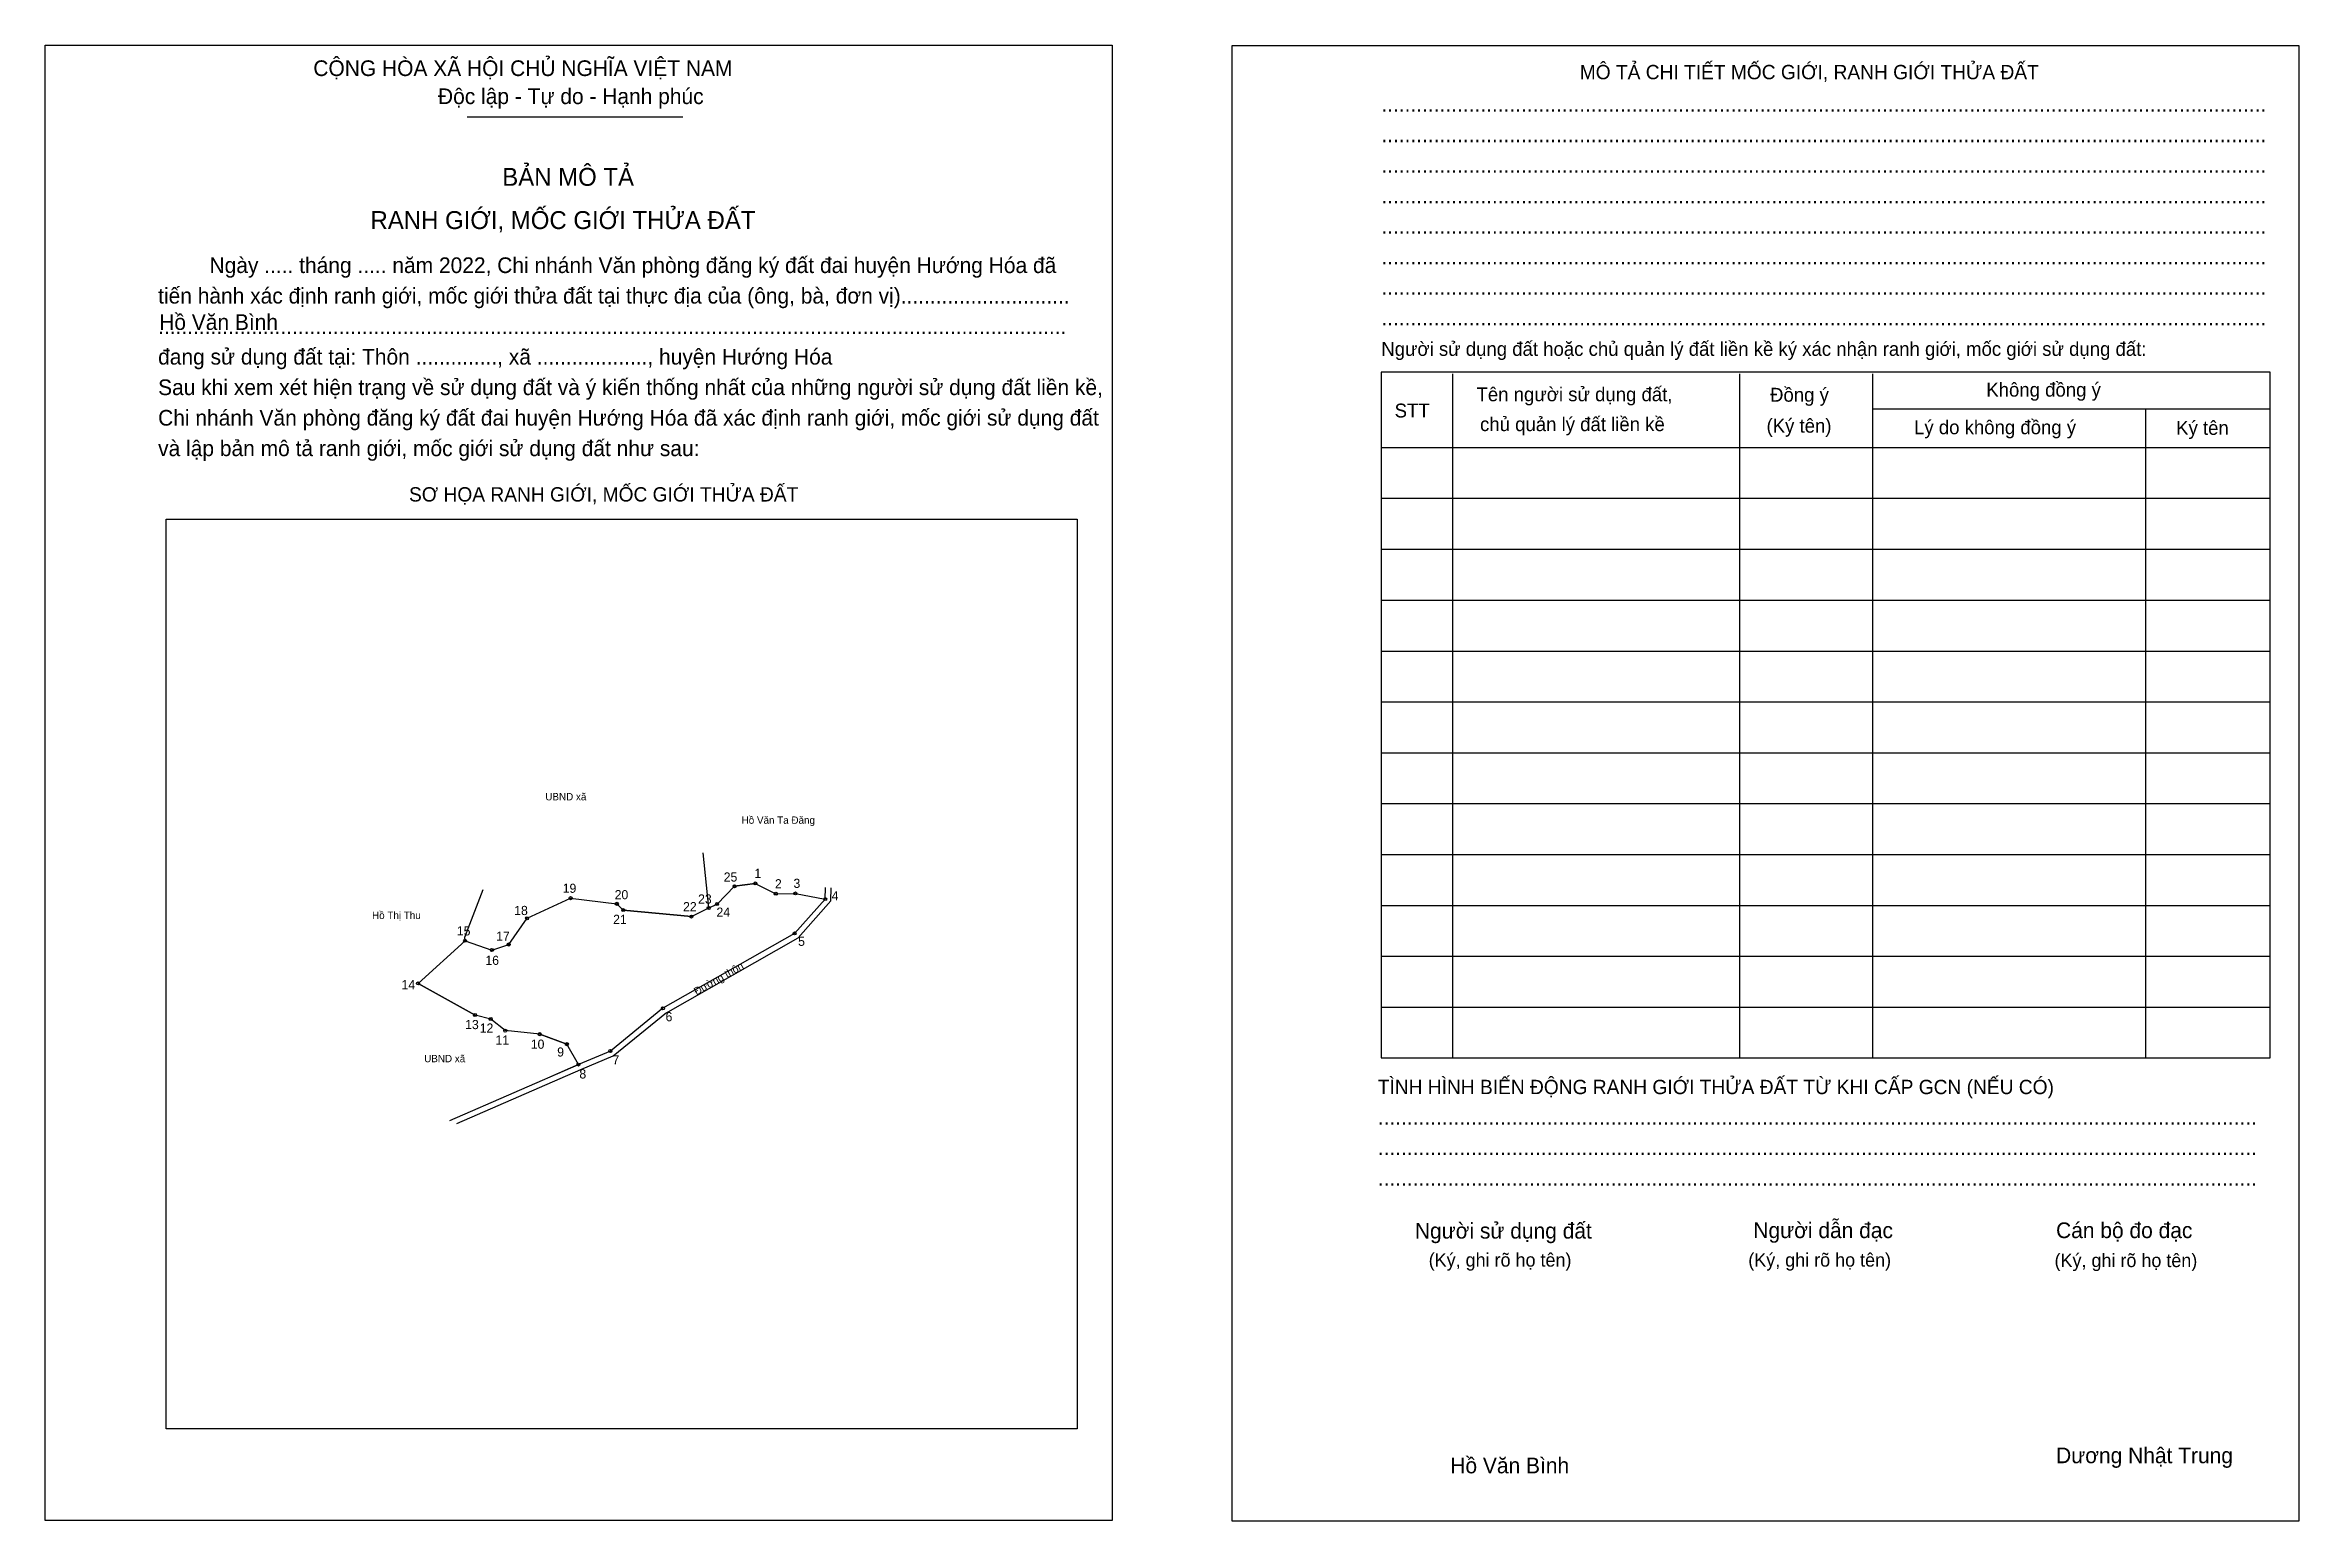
# Model space of a CAD drawing. Extents: x 544729 to 546198, y 1834853 to 1835816.
import ezdxf

# ---------------------------------------------------------------- set-up
doc = ezdxf.new("R2010")
doc.units = 0
for name, color, linetype in [('Level 1', 7, 'Continuous'), ('Level 10', 7, 'Continuous'), ('Level 11', 7, 'Continuous'), ('Level 12', 7, 'Continuous'), ('Level 2', 7, 'Continuous'), ('Level 25', 7, 'Continuous'), ('Level 27', 7, 'Continuous'), ('Level 55', 7, 'Continuous'), ('Level 6', 7, 'Continuous'), ('Level 9', 7, 'Continuous')]:
    doc.layers.add(name, color=color, linetype=linetype)

msp = doc.modelspace()

# ---------------------------------------------------------------- linework, layer by layer
at = {"layer": 'Level 1'}
for p, q in [((544728.7, 1835815.9), (544728.7, 1835815.9)), ((545502.7, 1835815.6), (545502.7, 1835815.6)), ((545004, 1835769.1), (545144.6, 1835769.1)), ((545646.5, 1835601.5), (545646.5, 1835155.3)), ((545833.6, 1835601.5), (545833.6, 1835155.3)), ((545920.2, 1835601.5), (545920.2, 1835155.3)), ((545920.2, 1835578.7), (546179.7, 1835578.7)), ((546098.4, 1835578.7), (546098.4, 1835155.3)), ((545600, 1835553.4), (546179.7, 1835553.4)), ((545600, 1835520.3), (546179.7, 1835520.3)), ((544807.7, 1835506.7), (544807.7, 1835506.7)), ((545600, 1835487.1), (546179.7, 1835487.1)), ((545600, 1835453.9), (546179.7, 1835453.9)), ((545600, 1835420.7), (546179.7, 1835420.7)), ((545600, 1835387.5), (546179.7, 1835387.5)), ((545600, 1835354.4), (546179.7, 1835354.4)), ((545600, 1835321.2), (546179.7, 1835321.2)), ((545600, 1835288), (546179.7, 1835288)), ((545600, 1835254.8), (546179.7, 1835254.8)), ((545600, 1835221.6), (546179.7, 1835221.6)), ((545600, 1835188.5), (546179.7, 1835188.5)), ((545401.6, 1834913.4), (545401.6, 1834913.4)), ((545424.4, 1834853.7), (545424.4, 1834853.7)), ((546198.3, 1834853.3), (546198.3, 1834853.3))]:
    msp.add_line(p, q, dxfattribs=at)
for points in [[(546179.7, 1835602.5), (545600, 1835602.5), (545600, 1835155.3), (546179.7, 1835155.3)], [(544807.7, 1835506.7), (545401.6, 1835506.7), (545401.6, 1834913.4), (544807.7, 1834913.4)]]:
    msp.add_lwpolyline(points, close=True, dxfattribs=at)
at = {"layer": 'Level 10'}
for p, q in [((545161.4, 1835253.1), (545157.8, 1835289.1)), ((545002.5, 1835234.1), (545014.4, 1835265.1)), ((545002.6, 1835231.7), (545002.5, 1835234.1))]:
    msp.add_line(p, q, dxfattribs=at)
msp.add_lwpolyline([(545218, 1835262.6), (545237.4, 1835258.9), (545217.4, 1835236.5), (545131.6, 1835187.7), (545097.3, 1835159.8), (545076.5, 1835151), (545068.9, 1835164.3), (545051.2, 1835170.8), (545028.8, 1835173.1), (545019.3, 1835180.7), (545009.1, 1835183.3), (544971.9, 1835203.9), (545002.6, 1835231.7), (545020.1, 1835225.7), (545031, 1835229.3), (545043, 1835246.4), (545071.4, 1835259.5), (545101.5, 1835255.8), (545105.7, 1835251.7), (545150.1, 1835247.5), (545161.4, 1835253.1), (545166.9, 1835255.7), (545178.3, 1835267.3), (545191.8, 1835269.1), (545205.2, 1835262.4)], close=True, dxfattribs=at)
at = {"layer": 'Level 11'}
for p, q in [((545237.4, 1835258.9), (545237.5, 1835266.5)), ((545241.1, 1835257.7), (545241.2, 1835266.2)), ((545219.7, 1835233.7), (545241.1, 1835257.7)), ((545133.4, 1835184.6), (545219.7, 1835233.7)), ((545099.2, 1835156.7), (545133.9, 1835184.9)), ((545078.1, 1835147.8), (545099.2, 1835156.7)), ((544992.6, 1835114.4), (545076.5, 1835151)), ((544997.2, 1835112.5), (545078.1, 1835147.8))]:
    msp.add_line(p, q, dxfattribs=at)
for centre in [(545071.4, 1835259.5), (545178.3, 1835267.3), (545191.8, 1835269.1), (545205.2, 1835262.4), (545218, 1835262.6), (545218, 1835262.6), (545237.4, 1835258.9), (545043, 1835246.4), (545101.5, 1835255.8), (545105.7, 1835251.7), (545150.1, 1835247.5), (545161.4, 1835253.1), (545166.9, 1835255.7), (545002.6, 1835231.7), (545031, 1835229.3), (545217.4, 1835236.5), (545020.1, 1835225.7), (544971.9, 1835203.9), (545131.6, 1835187.7), (545009.1, 1835183.3), (545019.3, 1835180.7), (545028.8, 1835173.1), (545051.2, 1835170.8), (545068.9, 1835164.3), (545097.3, 1835159.8), (545076.5, 1835151)]:
    msp.add_circle(centre, 0.995, dxfattribs=at)
at = {"layer": 'Level 2'}
for points in [[(544728.7, 1835815.9), (545424.4, 1835815.9), (545424.4, 1834853.7), (544728.7, 1834853.7)], [(545502.7, 1835815.6), (546198.4, 1835815.6), (546198.4, 1834853.3), (545502.7, 1834853.3)]]:
    msp.add_lwpolyline(points, close=True, dxfattribs=at)
at = {"layer": 'Level 25'}
for p, q in [((545191.8, 1835269.1), (545178.3, 1835267.3)), ((545150.1, 1835247.5), (545105.7, 1835251.7)), ((544971.9, 1835203.9), (545009.1, 1835183.3)), ((545051.2, 1835170.8), (545068.9, 1835164.3))]:
    msp.add_line(p, q, dxfattribs=at)
at = {"layer": 'Level 27'}
msp.add_line((545076.5, 1835151), (545058.2, 1835143), dxfattribs=at)

# ---------------------------------------------------------------- texts
at = {"layer": 'Level 1'}
for s, height, p in [('CỘNG HÒA XÃ HỘI CHỦ NGHĨA VIỆT NAM', 10.219, (544903.6, 1835795.7)), ('MÔ TẢ CHI TIẾT MỐC GIỚI, RANH GIỚI THỬA ĐẤT', 9.343, (545729.4, 1835793.6)), ('Độc lập - Tự do - Hạnh phúc', 10.219, (544984.9, 1835777.4)), ('........................................................................................................................................................', 10.2187, (545600, 1835772.4)), ('........................................................................................................................................................', 10.2187, (545600, 1835752.5)), ('BẢN MÔ TẢ', 11.68, (545026.8, 1835724.1)), ('........................................................................................................................................................', 10.2187, (545600, 1835732.6)), ('........................................................................................................................................................', 10.2187, (545600, 1835712.7)), ('RANH GIỚI, MỐC GIỚI THỬA ĐẤT', 11.68, (544940.9, 1835695.9)), ('........................................................................................................................................................', 10.2187, (545600, 1835692.8)), ('Ngày ..... tháng ..... năm 2022, Chi nhánh Văn phòng đăng ký đất đai huyện Hướng Hóa đã', 10.219, (544835.9, 1835667.2)), ('........................................................................................................................................................', 10.2187, (545600, 1835672.9)), ('tiến hành xác định ranh giới, mốc giới thửa đất tại thực địa của (ông, bà, đơn vị).............................', 10.2187, (544802.4, 1835647.3)), ('........................................................................................................................................................', 10.2187, (545600, 1835653)), ('............................................................................................................................................................', 10.2187, (544802.4, 1835627.4)), ('........................................................................................................................................................', 10.2187, (545600, 1835633.1)), ('đang sử dụng đất tại: Thôn .............., xã ..................., huyện Hướng Hóa', 10.219, (544802.4, 1835607.5)), ('Người sử dụng đất hoặc chủ quản lý đất liền kề ký xác nhận ranh giới, mốc giới sử dụng đất:', 9.052, (545600, 1835613.2)), ('Sau khi xem xét hiện trạng về sử dụng đất và ý kiến thống nhất của những người sử dụng đất liền kề,', 10.219, (544802.4, 1835587.6)), ('Không đồng ý', 9.052, (545994.5, 1835586.6)), ('STT', 9.05, (545608.7, 1835573)), ('Tên người sử dụng đất,', 9.052, (545662.1, 1835583.6)), ('Đồng ý', 9.05, (545853.5, 1835583.3)), ('Chi nhánh Văn phòng đăng ký đất đai huyện Hướng Hóa đã xác định ranh giới, mốc giới sử dụng đất', 10.219, (544802.4, 1835567.7)), ('chủ quản lý đất liền kề', 9.052, (545664.4, 1835564.1)), ('(Ký tên)', 9.05, (545851.2, 1835563.1)), ('Lý do không đồng ý', 9.052, (545947.4, 1835562.1)), ('Ký tên', 9.05, (546118.3, 1835561.7)), ('và lập bản mô tả ranh giới, mốc giới sử dụng đất như sau:', 10.219, (544802.4, 1835547.8)), ('SƠ HỌA RANH GIỚI, MỐC GIỚI THỬA ĐẤT', 9.343, (544966, 1835518.2)), ('TÌNH HÌNH BIẾN ĐỘNG RANH GIỚI THỬA ĐẤT TỪ KHI CẤP GCN (NẾU CÓ)', 9.343, (545597.7, 1835131.7)), ('.......................................................................................................................................................', 10.2187, (545597.7, 1835111.8)), ('.......................................................................................................................................................', 10.2187, (545597.7, 1835091.9)), ('.......................................................................................................................................................', 10.2187, (545597.7, 1835072)), ('Người sử dụng đất', 10.219, (545621.9, 1835037.5)), ('Người dẫn đạc', 10.219, (545842.6, 1835037.8)), ('Cán bộ đo đạc', 10.219, (546040, 1835037.8)), ('(Ký, ghi rõ họ tên)', 8.759, (545630.9, 1835019.2)), ('(Ký, ghi rõ họ tên)', 8.759, (545839.3, 1835019.2)), ('(Ký, ghi rõ họ tên)', 8.759, (546039, 1835018.9)), ('Dương Nhật Trung', 10.219, (546040, 1834891))]:
    msp.add_text(s, height=height, dxfattribs=at).set_placement(p)
at = {"layer": 'Level 10'}
msp.add_text('Đường thôn', height=5, rotation=29.6454, dxfattribs=at).set_placement((545153.5, 1835196))
at = {"layer": 'Level 12'}
for s, p in [('UBND xã', (545054.9, 1835323.3)), ('Hồ Văn Ta Đăng', (545182.9, 1835308)), ('Hồ Thị Thu', (544941.9, 1835245.9)), ('UBND xã', (544975.9, 1835152.5))]:
    msp.add_text(s, height=4.8, dxfattribs=at).set_placement(p)
at = {"layer": 'Level 55'}
for s, p in [('19', (545070.9, 1835259.5)), ('25', (545177.8, 1835267.3)), ('1', (545191.6, 1835269.1)), ('2', (545204.9, 1835262.4)), ('3', (545217.8, 1835262.6)), ('4', (545237.1, 1835258.9)), ('18', (545042.5, 1835246.4)), ('20', (545101, 1835255.8)), ('21', (545105.3, 1835251.7)), ('22', (545149.7, 1835247.5)), ('23', (545161, 1835253.1)), ('24', (545166.4, 1835255.7)), ('15', (545002.2, 1835231.7)), ('17', (545030.5, 1835229.3)), ('5', (545217.2, 1835236.5)), ('16', (545019.6, 1835225.7)), ('14', (544971.5, 1835203.9)), ('6', (545131.4, 1835187.7)), ('13', (545008.7, 1835183.3)), ('12', (545018.8, 1835180.7)), ('11', (545028.3, 1835173.1)), ('10', (545050.7, 1835170.8)), ('9', (545068.7, 1835164.3)), ('7', (545097.1, 1835159.8)), ('8', (545076.2, 1835151))]:
    msp.add_text(s, height=0.664, dxfattribs=at).set_placement(p)
at = {"layer": 'Level 6'}
for p in [(544803.1, 1835630.1), (545645, 1834884.4)]:
    msp.add_text('Hồ Văn Bình', height=10.219, dxfattribs=at).set_placement(p)
at = {"layer": 'Level 9'}
for s, p in [('25', (545171.2, 1835270.3)), ('1', (545191.2, 1835272.7)), ('19', (545066.2, 1835263)), ('20', (545100.1, 1835258.8)), ('23', (545154.5, 1835256)), ('2', (545204.6, 1835265.9)), ('3', (545216.7, 1835266.2)), ('4', (545241.6, 1835258.1)), ('18', (545034.6, 1835248.5)), ('21', (545099.1, 1835242.7)), ('22', (545144.7, 1835251)), ('24', (545166.5, 1835247.4)), ('15', (544997.2, 1835235.2)), ('17', (545022.8, 1835231.7)), ('5', (545219.7, 1835228.4)), ('16', (545015.8, 1835216)), ('14', (544961.1, 1835200.1)), ('6', (545133.3, 1835179.2)), ('13', (545002.6, 1835174.1)), ('12', (545012.1, 1835171.8)), ('11', (545022.4, 1835164)), ('10', (545045.4, 1835161.3)), ('9', (545062.6, 1835156.2)), ('7', (545098.7, 1835151.1)), ('8', (545077.1, 1835141.9))]:
    msp.add_text(s, height=5.97, dxfattribs=at).set_placement(p)

doc.saveas('drawing.dxf')
